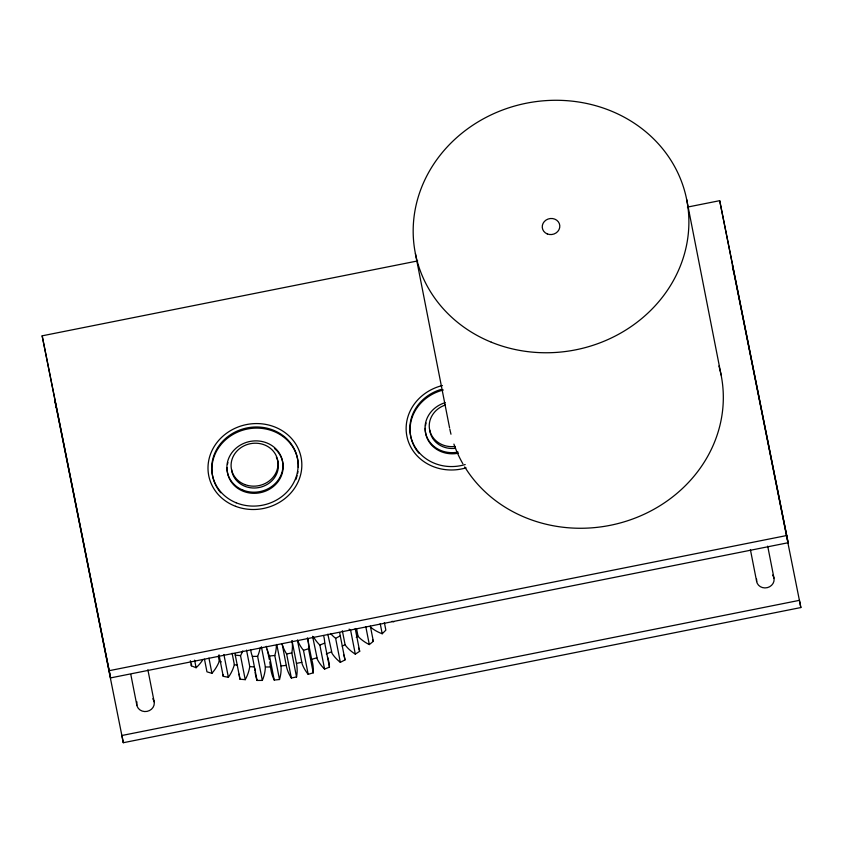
<?xml version="1.0" encoding="UTF-8"?>
<svg xmlns="http://www.w3.org/2000/svg" width="843" height="843" viewBox="0 0 843 843"><rect width="100%" height="100%" fill="white"/><g stroke="black" fill="none" stroke-linecap="round" stroke-linejoin="round"><path stroke-width="1.26" d="M369.961 626.497L371.215 627.729A43.478 39.526 -11.1 0 0 382.206 633.767L385.852 630.153L384.366 622.555M356.526 628.572L358.022 636.159L359.118 637.508A43.478 39.526 -11.1 0 0 369.318 644.579L373.344 641.323L370.362 626.138M356.241 637.329L358.022 636.159M342.353 630.743L345.082 644.653L346.02 646.107A43.478 39.526 -11.1 0 0 355.314 654.147L359.676 651.281L355.209 628.499M330.519 633.504A43.478 39.526 -11.1 0 0 335.63 638.309L340.277 635.864A43.478 39.526 -11.1 0 0 339.571 632.535M342.237 646.149L345.082 644.653M327.822 634.189L332.058 653.441A43.478 39.526 -11.1 0 0 340.34 662.356L344.998 659.911L340.277 635.864M313.491 636.886A43.478 39.526 -11.1 0 0 319.855 645.074L324.745 643.072A43.478 39.526 -11.1 0 0 323.796 636.339M326.304 653.936L331.288 651.902M312.584 636.296L317.379 659.416A43.478 39.526 -11.1 0 0 324.576 669.11L329.465 667.119A43.478 39.526 -11.1 0 0 327.569 657.108M297.453 639.942A43.478 39.526 -11.1 0 0 303.469 650.311L308.538 648.783A43.478 39.526 -11.1 0 0 307.8 638.615M297.558 640.817L302.163 663.989A43.478 39.526 -11.1 0 0 308.18 674.347L313.248 672.83A43.478 39.526 -11.1 0 0 311.636 659.363L316.799 657.814M687.424 207.104L719.69 200.676L788.131 542.734L110.591 677.898L42.15 335.83L417.696 260.919M110.591 677.898L109.179 670.691L786.719 535.526M282.3 644.684A43.478 39.526 -11.1 0 0 286.631 653.968L291.826 652.935A43.478 39.526 -11.1 0 0 292.047 641.017M282.142 643.873L286.567 667.087A43.478 39.526 -11.1 0 0 291.341 678.004L296.536 676.971A43.478 39.526 -11.1 0 0 296.473 663.378L301.773 662.324M123.31 742.715L800.85 607.55L799.438 600.342L121.898 735.496L123.31 742.715L54.869 400.646L56.281 407.864M266.304 646.328A43.478 39.526 -11.1 0 0 269.528 656.002L274.786 655.475A43.478 39.526 -11.1 0 0 276.388 645.306M269.76 661.913L270.751 668.689A43.478 39.526 -11.1 0 0 274.238 680.048L279.507 679.511A43.478 39.526 -11.1 0 0 280.993 665.938L286.367 665.39M250.645 649.816A43.478 39.526 -11.1 0 0 252.352 656.402L257.621 656.37A43.478 39.526 -11.1 0 0 260.108 648.077M255.123 672.166A43.478 39.526 -11.1 0 0 257.062 680.449L262.342 680.417A43.478 39.526 -11.1 0 0 265.366 667.003L270.751 666.971M234.934 653.494A43.478 39.526 -11.1 0 0 235.281 655.159L240.518 655.633A43.478 39.526 -11.1 0 0 242.784 650.88M246.535 650.122L249.76 666.571L254.038 666.961M235.281 655.159L240.002 679.195L245.229 679.669A43.478 39.526 -11.1 0 0 249.76 666.571M232.12 653.262L234.354 664.653L237.494 665.243M219.022 654.8L223.237 676.318L228.369 677.298A43.478 39.526 -11.1 0 0 234.354 664.653M218.305 656.191L219.306 661.249L221.33 661.85M219.306 661.249A43.478 39.526 -11.1 0 1 211.93 673.304L206.957 671.839L204.48 659.184M190.349 660.743L191.34 665.801L196.103 667.74A43.478 39.526 -11.1 0 0 203.005 659.489M788.131 542.734L719.69 200.676M800.85 607.55L732.409 265.492L733.579 271.499M42.15 335.83L109.179 670.691M767.699 546.127L773.979 578.129M686.666 199.464L721.092 374.966M750.386 549.583L756.666 581.586M415.399 253.585L449.572 427.791M380.214 623.641L382.206 633.767M365.841 626.865L369.318 644.579M355.314 654.147L350.593 630.1A43.478 39.526 -11.1 0 1 349.107 629.12M335.63 638.309L340.34 662.356M324.745 643.072L329.465 667.119M319.855 645.074L324.576 669.11M307.41 637.856L311.636 659.363M308.538 648.783L313.248 672.83M303.469 650.311L308.18 674.347M292.005 640.606L296.473 663.378M291.826 652.935L296.536 676.971M286.631 653.968L291.341 678.004M276.778 644.421L280.993 665.938M274.786 655.475L279.507 679.511M269.528 656.002L274.238 680.048M267.273 649.258L269.265 659.384M261.393 646.76L265.366 667.003M257.621 656.37L262.342 680.417M252.352 656.402L257.062 680.449M240.518 655.633L245.229 679.669M223.901 654.516L228.369 677.298M208.948 658.12L211.93 673.304M194.607 660.153L196.103 667.74M147.883 669.785L154.164 701.776M130.823 674.516L136.851 705.233M152.773 698.731A8.83 8.03 -11.1 0 1 147.082 711.376A8.83 8.03 -11.1 0 1 136.956 701.882M772.588 575.084A8.83 8.03 -11.1 0 1 767.351 587.634A8.83 8.03 -11.1 0 1 756.603 579.067M718.921 366.01A138.305 125.755 -11.1 0 1 636.402 517.581A138.305 125.755 -11.1 0 1 464.725 466.896M462.87 463.776A138.305 125.755 -11.1 0 1 453.913 444.092M450.984 434.219A138.305 125.755 -11.1 0 1 449.825 429.087M216.577 486.769A43.341 39.41 -11.1 0 1 245.734 429.382A43.341 39.41 -11.1 0 1 298.317 467.401M297.948 471.543A43.341 39.41 -11.1 0 1 297.59 473.597M297.105 475.642A43.341 39.41 -11.1 0 1 295.809 479.646M220.771 492.765A43.341 39.41 -11.1 0 1 217.104 487.675M278.822 453.176A28.114 25.564 -11.1 0 1 262.531 492.154A28.114 25.564 -11.1 0 1 227.125 467.833M227.505 464.261A28.114 25.564 -11.1 0 1 227.905 462.491M274.491 448.487A28.114 25.564 -11.1 0 1 276.504 450.373M277.126 451.037A28.114 25.564 -11.1 0 1 278.285 452.449M276.346 457.096A23.541 21.402 -11.1 0 1 260.993 487.075A23.541 21.402 -11.1 0 1 231.572 469.551M465.199 464.546A43.341 39.41 -11.1 0 1 411.595 439.477A43.341 39.41 -11.1 0 1 440.931 389.466M418.929 453.239A43.341 39.41 -11.1 0 1 410.994 437.622M410.783 436.621A43.341 39.41 -11.1 0 1 443.334 389.993M458.076 452.069A28.114 25.564 -11.1 0 1 425.789 433.808A28.114 25.564 -11.1 0 1 445.188 402.659M458.297 453.207A28.114 25.564 -11.1 0 1 425.272 428.307M425.515 425.62A28.114 25.564 -11.1 0 1 426.052 422.965M466.084 467.844A47.082 42.814 -11.1 0 1 407.643 439.329A47.082 42.814 -11.1 0 1 442.427 385.525M455.526 448.286A23.541 21.402 -11.1 0 1 429.73 430.025M455.157 446.432A23.541 21.402 -11.1 0 1 429.751 430.383A23.541 21.402 -11.1 0 1 445.441 404.977M393.829 621.807A43.478 39.526 -11.1 0 1 392.069 621.312M343.818 654.937A43.478 39.526 -11.1 0 1 344.998 659.911M358.591 648.046A43.478 39.526 -11.1 0 1 359.676 651.281M372.659 639.763A43.478 39.526 -11.1 0 1 373.344 641.323M254.976 670.47A43.478 39.526 -11.1 0 1 254.902 668.773M240.002 679.195A43.478 39.526 -11.1 0 1 239.18 674.158M223.237 676.318A43.478 39.526 -11.1 0 1 223.079 674.621M191.34 665.801A43.478 39.526 -11.1 0 1 191.572 664.105M491.279 342.184A138.305 125.755 -11.1 0 0 688.499 212.499A138.305 125.755 -11.1 0 0 473.313 124.88A138.305 125.755 -11.1 0 0 491.279 342.184M547.255 233.922A8.83 8.03 -11.1 0 0 559.794 225.587A8.83 8.03 -11.1 0 0 546.032 220.065A8.83 8.03 -11.1 0 0 547.255 233.922M236.188 502.786A43.341 39.41 -11.1 0 0 297.99 462.143A43.341 39.41 -11.1 0 0 230.56 434.682A43.341 39.41 -11.1 0 0 236.188 502.786M242.763 490.046A28.114 25.564 -11.1 0 0 282.858 463.682A28.114 25.564 -11.1 0 0 239.117 445.873A28.114 25.564 -11.1 0 0 242.763 490.046M235.524 506.285A47.082 42.814 -11.1 0 0 301.615 460.805A47.082 42.814 -11.1 0 0 227.589 432.522A47.082 42.814 -11.1 0 0 235.524 506.285M245.007 484.62A23.541 21.402 -11.1 0 0 277.884 461.669A23.541 21.402 -11.1 0 0 240.75 447.77A23.541 21.402 -11.1 0 0 245.007 484.62"/></g></svg>
